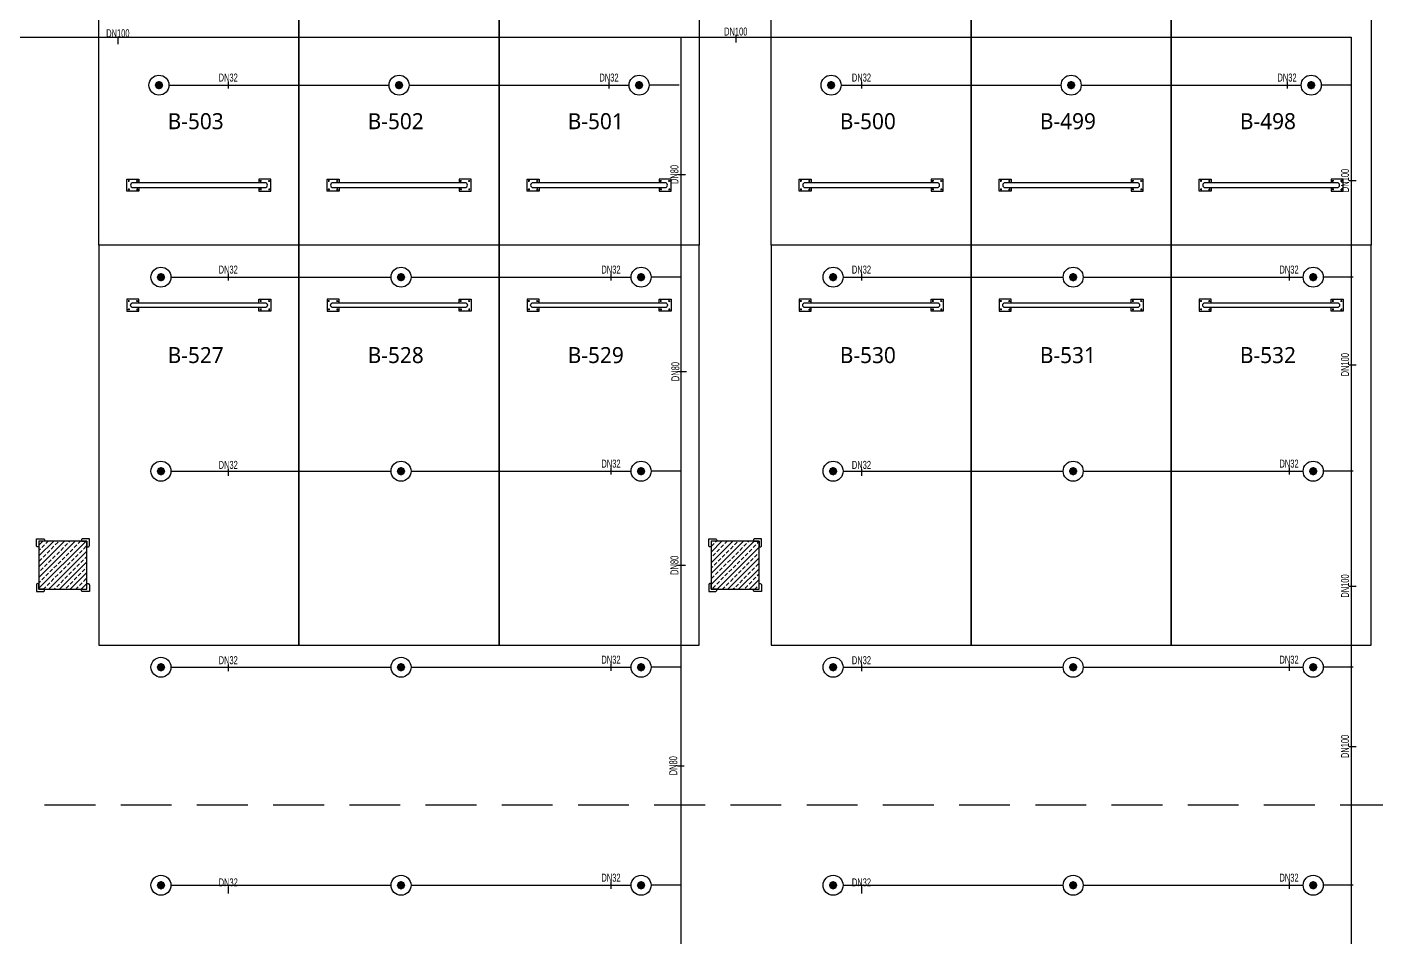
# Model space of a CAD drawing. Header units: millimetres. Extents: x -379292 to 1221486, y 92049 to 447512.
# Drawn here: x 334478 to 351338, y 156172 to 167546 of the extents above; entities that cross this region are included whole.
import ezdxf
from ezdxf.enums import TextEntityAlignment as Align

# ---------------------------------------------------------------- set-up
doc = ezdxf.new("R2010")
doc.units = ezdxf.units.MM
doc.linetypes.add('HIDDEN', pattern=[9.525, 6.35, -3.175])
for name, color, linetype in [('-M-YNGN-BORUID', 7, 'Continuous'), ('-M-YNGN-BORUUZUN', 7, 'Continuous'), ('-M-YNGN-BORUYUK', 7, 'Continuous'), ('-M-YNGN-SPR-YUK', 7, 'Continuous'), ('-M-YNGN-ZON5-CAP-', 7, 'Continuous'), ('-M-YNGN-ZON5-SPR-', 7, 'Continuous'), ('05_HATCH CONCRETE', 141, 'Continuous'), ('05_SYMBOL', 2, 'Continuous'), ('202-A-Y-MahalAd', 141, 'Continuous')]:
    doc.layers.add(name, color=color, linetype=linetype)
doc.layers.add('-M-YNGN-SPR-CAPCIZGI', color=188, linetype='Continuous', plot=False)
doc.layers.add('-M-YNGN-ZON5', color=11, linetype='SP', lineweight=30)
doc.styles.add('CIZGI', font='tahoma.ttf', dxfattribs={"width": 0.8, "oblique": 20})
doc.styles.add('HCAD', font='HCAD.SHX', dxfattribs={"width": 0.8, "height": 0.2})
doc.styles.add('PIPESIZE', font='hcad.shx', dxfattribs={"width": 0.8})
doc.styles.add('SPR-NOT', font='romans.shx')
doc.styles.get("Standard").update_dxf_attribs({"font": 'segoeuil.ttf'})
doc.linetypes.add('SP', pattern='A,2,-0.1,["SP",CIZGI,S=0.14,R=0.2,X=0,Y=-0.07],-0.255', length=2.355)
pattern_1 = [(225, (905000, -3e-07), (67.351921, -67.351921), []), (225, (904932.65, -3e-07), (67.351921, -67.351921), [47.625, -23.8125])]

# ---------------------------------------------------------------- blocks, each defined once
blk = doc.blocks.new('202_Vida')
at = {"color": 0, "linetype": 'ByBlock', "ltscale": 0.2}
for points in [[(1, 0), (-1, 0)], [(0, 1), (0, -1)]]:
    blk.add_lwpolyline(points, dxfattribs=at)
at = {"color": 0, "linetype": 'ByBlock'}
for radius in [0.42, 0.23, 0.155]:
    blk.add_circle((0, 0), radius, dxfattribs=at)
blk = doc.blocks.new('202_Stoper')
at = {"color": 0, "linetype": 'ByBlock'}
for points in [[(-750, -30), (-750, -75), (-900, -75), (-900, 75), (-750, 75), (-750, 30)], [(750, -30), (750, -75), (900, -75), (900, 75), (750, 75), (750, 30)]]:
    blk.add_lwpolyline(points, dxfattribs=at)
blk.add_lwpolyline([(825, -30, 1), (825, 30), (-825, 30, 1), (-825, -30)], format="xyb", close=True, dxfattribs=at)
at = {"color": 0, "linetype": 'ByBlock', "yscale": 10, "zscale": 10, "rotation": 180}
for p, xscale in [((-877, 53), -10), ((-772, 53), 10), ((772, 53), -10), ((877, 53), 10)]:
    blk.add_blockref('202_Vida', p, dxfattribs=dict(at, xscale=xscale))
at = {"color": 0, "linetype": 'ByBlock', "yscale": 10, "zscale": 10}
for p, xscale in [((-877, -52), 10), ((-772, -52), -10), ((772, -52), 10), ((877, -52), -10)]:
    blk.add_blockref('202_Vida', p, dxfattribs=dict(at, xscale=xscale))
blk = doc.blocks.new('202_Mahalblok')
at = {"color": 0, "linetype": 'ByBlock', "flags": 128}
blk.add_lwpolyline([(0, 0), (0, 5000), (2500, 5000), (2500, 0)], close=True, dxfattribs=at)
at = {"color": 252}
blk.add_blockref('202_Stoper', (1250, 750), dxfattribs=at)
at = {"color": 0, "linetype": 'ByBlock', "ltscale": 25}
blk.add_attdef('MAHALNO', text='', height=200, dxfattribs=at).set_placement((1209, 1390), align=Align.BOTTOM_CENTER)
blk = doc.blocks.new('bariyer')
at = {"color": 8, "ltscale": 25}
blk.add_lwpolyline([(0, -70), (15, -70, 0.414214), (30, -55), (30, 30), (-55, 30, 0.414214), (-70, 15), (-70, 0), (0, 0)], format="xyb", close=True, dxfattribs=at)
blk = doc.blocks.new('OtoParkBodrumKatMimari')
at = {"layer": '05_HATCH CONCRETE'}
h = blk.add_hatch(dxfattribs=at)
h.set_pattern_fill('ANSI33', color=8, scale=15, angle=180, style=0)
h.set_pattern_definition(pattern_1)
h.paths.add_polyline_path([(54100, 60300), (53500, 60300), (53500, 59700), (54100, 59700)])
h = blk.add_hatch(dxfattribs=at)
h.set_pattern_fill('ANSI33', color=8, scale=15, angle=180, style=0)
h.set_pattern_definition(pattern_1)
h.paths.add_polyline_path([(62500, 60300), (61900, 60300), (61900, 59700), (62500, 59700)])
at = {"color": 5}
for points in [[(54100, 60300), (53500, 60300), (53500, 59700), (54100, 59700)], [(62500, 60300), (61900, 60300), (61900, 59700), (62500, 59700)]]:
    blk.add_lwpolyline(points, close=True, dxfattribs=at)
at = {"layer": '05_SYMBOL', "color": 252, "linetype": 'HIDDEN', "ltscale": 100}
blk.add_lwpolyline([(128500, 57000), (19400, 57000)], dxfattribs=at)
at = {"layer": '05_SYMBOL', "color": 8, "xscale": -1}
for p in [(53500, 60300), (61900, 60300)]:
    blk.add_blockref('bariyer', p, dxfattribs=at)
at = {"layer": '05_SYMBOL', "color": 8}
for p in [(54100, 60300), (62500, 60300)]:
    blk.add_blockref('bariyer', p, dxfattribs=at)
at = {"layer": '05_SYMBOL', "color": 8, "rotation": 180}
for p in [(53500, 59700), (61900, 59700)]:
    blk.add_blockref('bariyer', p, dxfattribs=at)
at = {"layer": '05_SYMBOL', "color": 8, "xscale": -1, "rotation": 180}
for p in [(54100, 59700), (62500, 59700)]:
    blk.add_blockref('bariyer', p, dxfattribs=at)
at = {"layer": '202-A-Y-MahalAd', "color": 8, "ltscale": 25}
for p, values in [((54250, 64000), {'MAHALNO': 'B-503'}), ((56750, 64000), {'MAHALNO': 'B-502'}), ((59250, 64000), {'MAHALNO': 'B-501'}), ((62650, 64000), {'MAHALNO': 'B-500'}), ((65150, 64000), {'MAHALNO': 'B-499'}), ((67650, 64000), {'MAHALNO': 'B-498'})]:
    blk.add_blockref('202_Mahalblok', p, dxfattribs=at).add_auto_attribs(values)
ref = blk.add_blockref('202_Mahalblok', (54250, 64000), dxfattribs=dict(at, xscale=-1, rotation=180))
ref.add_attrib('MAHALNO', 'B-527', dxfattribs={"layer": '0', "color": 0, "linetype": 'ByBlock', "ltscale": 25, "height": 200}).set_placement((55459, 62467), align=Align.BOTTOM_CENTER)
ref = blk.add_blockref('202_Mahalblok', (56750, 64000), dxfattribs=dict(at, xscale=-1, rotation=180))
ref.add_attrib('MAHALNO', 'B-528', dxfattribs={"layer": '0', "color": 0, "linetype": 'ByBlock', "ltscale": 25, "height": 200}).set_placement((57959, 62467), align=Align.BOTTOM_CENTER)
ref = blk.add_blockref('202_Mahalblok', (59250, 64000), dxfattribs=dict(at, xscale=-1, rotation=180))
ref.add_attrib('MAHALNO', 'B-529', dxfattribs={"layer": '0', "color": 0, "linetype": 'ByBlock', "ltscale": 25, "height": 200}).set_placement((60459, 62467), align=Align.BOTTOM_CENTER)
ref = blk.add_blockref('202_Mahalblok', (62650, 64000), dxfattribs=dict(at, xscale=-1, rotation=180))
ref.add_attrib('MAHALNO', 'B-530', dxfattribs={"layer": '0', "color": 0, "linetype": 'ByBlock', "ltscale": 25, "height": 200}).set_placement((63859, 62467), align=Align.BOTTOM_CENTER)
ref = blk.add_blockref('202_Mahalblok', (65150, 64000), dxfattribs=dict(at, xscale=-1, rotation=180))
ref.add_attrib('MAHALNO', 'B-531', dxfattribs={"layer": '0', "color": 0, "linetype": 'ByBlock', "ltscale": 25, "height": 200}).set_placement((66359, 62467), align=Align.BOTTOM_CENTER)
ref = blk.add_blockref('202_Mahalblok', (67650, 64000), dxfattribs=dict(at, xscale=-1, rotation=180))
ref.add_attrib('MAHALNO', 'B-532', dxfattribs={"layer": '0', "color": 0, "linetype": 'ByBlock', "ltscale": 25, "height": 200}).set_placement((68859, 62467), align=Align.BOTTOM_CENTER)
blk = doc.blocks.new('SPRKL100')
at = {"layer": '-M-YNGN-SPR-CAPCIZGI'}
blk.add_line((0, 0.43), (0, -0.43), dxfattribs=at)
at = {"layer": '-M-YNGN-BORUID', "color": 0, "style": 'HCAD', "width": 0.8, "flags": 1}
blk.add_attdef('DIC', text='', height=0.4, dxfattribs=at).set_placement((0, -1.69), align=Align.CENTER)
at = {"layer": '-M-YNGN-BORUUZUN', "color": 0, "style": 'HCAD', "width": 0.7}
blk.add_attdef('BOY', text='', height=0.8, dxfattribs=at).set_placement((0, -1.08), align=Align.CENTER)
at = {"layer": '-M-YNGN-BORUYUK', "color": 6, "style": 'PIPESIZE', "width": 0.8}
blk.add_attdef('YUK', text='', height=0.5, dxfattribs=at).set_placement((0, 1.87), align=Align.CENTER)
at = {"color": 0, "style": 'PIPESIZE', "width": 0.7}
blk.add_attdef('CAP', text='', height=1, dxfattribs=at).set_placement((0, 0.45), align=Align.CENTER)
blk = doc.blocks.new('SP-C-UP-12')
at = {"ltscale": 10}
blk.add_line((0, 0), (0, 0), dxfattribs=at)
at = {"color": 1, "linetype": 'Continuous'}
blk.add_circle((0, 0), 12.5, dxfattribs=at)
at = {"ltscale": 10}
for points in [[(-5.4, 0), (-3.8, 3.8), (-3.8, -3.8), (0, 5.4)], [(-3.8, -3.8), (0, 5.4), (0, -5.4), (3.8, 3.8)], [(0, -5.4), (3.8, 3.8), (3.8, -3.8), (5.4, 0)]]:
    blk.add_solid(points, dxfattribs=at)
at = {"layer": '-M-YNGN-SPR-YUK', "style": 'SPR-NOT', "width": 0.5, "flags": 9}
for tag, p in [('YUK', (0, 17.8)), ('CAP', (0, 14.4)), ('TIP', (0.2, 10.8))]:
    blk.add_attdef(tag, text='', height=2.5, dxfattribs=at).set_placement(p, align=Align.MIDDLE_CENTER)
blk = doc.blocks.new('A$C69E8C7F8')
at = {"layer": '-M-YNGN-ZON5', "ltscale": 500}
for p, q in [((-7863.8, 6569.4), (-2056.3, 6569.4)), ((-2893.8, 2036.9), (-2893.8, 6569.4)), ((-2056.3, 6569.4), (-2056.3, 359.4)), ((-3533.8, 6509.4), (-3258.8, 6509.4)), ((-3233.8, 6509.4), (-2958.8, 6509.4)), ((-2896.3, 6509.4), (-2933.8, 6509.4)), ((-2693.8, 6509.4), (-2418.8, 6509.4)), ((-2393.8, 6509.4), (-2118.8, 6509.4)), ((-2056.3, 6509.4), (-2093.8, 6509.4)), ((-3531.3, 6269.4), (-3256.3, 6269.4)), ((-3231.3, 6269.4), (-2956.3, 6269.4)), ((-2893.8, 6269.4), (-2931.3, 6269.4)), ((-2691.3, 6269.4), (-2416.3, 6269.4)), ((-2391.3, 6269.4), (-2116.3, 6269.4)), ((-2053.8, 6269.4), (-2091.3, 6269.4)), ((-3531.3, 6026.9), (-3256.3, 6026.9)), ((-3231.3, 6026.9), (-2956.3, 6026.9)), ((-2893.8, 6026.9), (-2931.3, 6026.9)), ((-2691.3, 6026.9), (-2416.3, 6026.9)), ((-2391.3, 6026.9), (-2116.3, 6026.9)), ((-2053.8, 6026.9), (-2091.3, 6026.9)), ((-3531.3, 5781.9), (-3256.3, 5781.9)), ((-3231.3, 5781.9), (-2956.3, 5781.9)), ((-2893.8, 5781.9), (-2931.3, 5781.9)), ((-2691.3, 5781.9), (-2416.3, 5781.9)), ((-2391.3, 5781.9), (-2116.3, 5781.9)), ((-2053.8, 5781.9), (-2091.3, 5781.9)), ((-3531.3, 5509.4), (-3256.3, 5509.4)), ((-3231.3, 5509.4), (-2956.3, 5509.4)), ((-2893.8, 5509.4), (-2931.3, 5509.4)), ((-2691.3, 5509.4), (-2416.3, 5509.4)), ((-2391.3, 5509.4), (-2116.3, 5509.4)), ((-2053.8, 5509.4), (-2091.3, 5509.4))]:
    blk.add_line(p, q, dxfattribs=at)
at = {"layer": '-M-YNGN-ZON5-CAP-'}
ref = blk.add_blockref('SPRKL100', (-3597.7, 6564.8), dxfattribs=dict(at, xscale=10, yscale=10, zscale=10))
ref.add_attrib('CAP', 'DN100', dxfattribs={"layer": '0', "color": 0, "height": 10, "style": 'PIPESIZE', "width": 0.7}).set_placement((-3597.7, 6569.3), align=Align.CENTER)
ref = blk.add_blockref('SPRKL100', (-2825.5, 6566.9), dxfattribs=dict(at, xscale=10, yscale=10, zscale=10))
ref.add_attrib('CAP', 'DN100', dxfattribs={"layer": '0', "color": 0, "height": 10, "style": 'PIPESIZE', "width": 0.7}).set_placement((-2825.5, 6571.4), align=Align.CENTER)
ref = blk.add_blockref('SPRKL100', (-3459.8, 6509.4), dxfattribs=dict(at, xscale=10, yscale=10, zscale=10))
ref.add_attrib('CAP', 'DN32', dxfattribs={"layer": '0', "color": 0, "height": 10, "style": 'PIPESIZE', "width": 0.7}).set_placement((-3459.8, 6513.9), align=Align.CENTER)
ref = blk.add_blockref('SPRKL100', (-2983.9, 6509.4), dxfattribs=dict(at, xscale=10, yscale=10, zscale=10))
ref.add_attrib('CAP', 'DN32', dxfattribs={"layer": '0', "color": 0, "height": 10, "style": 'PIPESIZE', "width": 0.7}).set_placement((-2983.9, 6513.9), align=Align.CENTER)
ref = blk.add_blockref('SPRKL100', (-2668.4, 6509.4), dxfattribs=dict(at, xscale=10, yscale=10, zscale=10))
ref.add_attrib('CAP', 'DN32', dxfattribs={"layer": '0', "color": 0, "height": 10, "style": 'PIPESIZE', "width": 0.7}).set_placement((-2668.4, 6513.9), align=Align.CENTER)
ref = blk.add_blockref('SPRKL100', (-2136.5, 6509.4), dxfattribs=dict(at, xscale=10, yscale=10, zscale=10))
ref.add_attrib('CAP', 'DN32', dxfattribs={"layer": '0', "color": 0, "height": 10, "style": 'PIPESIZE', "width": 0.7}).set_placement((-2136.5, 6513.9), align=Align.CENTER)
ref = blk.add_blockref('SPRKL100', (-2892.6, 6397.7), dxfattribs=dict(at, xscale=10.00000000000001, yscale=10.00000000000001, zscale=10.00000000000001, rotation=90))
ref.add_attrib('CAP', 'DN80', dxfattribs={"layer": '0', "color": 0, "height": 10, "rotation": 90, "style": 'PIPESIZE', "width": 0.7}).set_placement((-2897.1, 6397.7), align=Align.CENTER)
ref = blk.add_blockref('SPRKL100', (-2054.6, 6390.2), dxfattribs=dict(at, xscale=10.00000000000001, yscale=10.00000000000001, zscale=10.00000000000001, rotation=90))
ref.add_attrib('CAP', 'DN100', dxfattribs={"layer": '0', "color": 0, "height": 10, "rotation": 90, "style": 'PIPESIZE', "width": 0.7}).set_placement((-2059.1, 6390.2), align=Align.CENTER)
ref = blk.add_blockref('SPRKL100', (-3459.8, 6269.4), dxfattribs=dict(at, xscale=10, yscale=10, zscale=10))
ref.add_attrib('CAP', 'DN32', dxfattribs={"layer": '0', "color": 0, "height": 10, "style": 'PIPESIZE', "width": 0.7}).set_placement((-3459.8, 6273.9), align=Align.CENTER)
ref = blk.add_blockref('SPRKL100', (-2981.4, 6269.4), dxfattribs=dict(at, xscale=10, yscale=10, zscale=10))
ref.add_attrib('CAP', 'DN32', dxfattribs={"layer": '0', "color": 0, "height": 10, "style": 'PIPESIZE', "width": 0.7}).set_placement((-2981.4, 6273.9), align=Align.CENTER)
ref = blk.add_blockref('SPRKL100', (-2668.4, 6269.4), dxfattribs=dict(at, xscale=10, yscale=10, zscale=10))
ref.add_attrib('CAP', 'DN32', dxfattribs={"layer": '0', "color": 0, "height": 10, "style": 'PIPESIZE', "width": 0.7}).set_placement((-2668.4, 6273.9), align=Align.CENTER)
ref = blk.add_blockref('SPRKL100', (-2134, 6269.4), dxfattribs=dict(at, xscale=10, yscale=10, zscale=10))
ref.add_attrib('CAP', 'DN32', dxfattribs={"layer": '0', "color": 0, "height": 10, "style": 'PIPESIZE', "width": 0.7}).set_placement((-2134, 6273.9), align=Align.CENTER)
ref = blk.add_blockref('SPRKL100', (-2054.6, 6160), dxfattribs=dict(at, xscale=10.00000000000001, yscale=10.00000000000001, zscale=10.00000000000001, rotation=90))
ref.add_attrib('CAP', 'DN100', dxfattribs={"layer": '0', "color": 0, "height": 10, "rotation": 90, "style": 'PIPESIZE', "width": 0.7}).set_placement((-2059.1, 6160), align=Align.CENTER)
ref = blk.add_blockref('SPRKL100', (-2891.5, 6151.4), dxfattribs=dict(at, xscale=10.00000000000001, yscale=10.00000000000001, zscale=10.00000000000001, rotation=90))
ref.add_attrib('CAP', 'DN80', dxfattribs={"layer": '0', "color": 0, "height": 10, "rotation": 90, "style": 'PIPESIZE', "width": 0.7}).set_placement((-2896, 6151.4), align=Align.CENTER)
ref = blk.add_blockref('SPRKL100', (-3459.8, 6025.3), dxfattribs=dict(at, xscale=10, yscale=10, zscale=10))
ref.add_attrib('CAP', 'DN32', dxfattribs={"layer": '0', "color": 0, "height": 10, "style": 'PIPESIZE', "width": 0.7}).set_placement((-3459.8, 6029.8), align=Align.CENTER)
ref = blk.add_blockref('SPRKL100', (-2981.4, 6026.9), dxfattribs=dict(at, xscale=10, yscale=10, zscale=10))
ref.add_attrib('CAP', 'DN32', dxfattribs={"layer": '0', "color": 0, "height": 10, "style": 'PIPESIZE', "width": 0.7}).set_placement((-2981.4, 6031.4), align=Align.CENTER)
ref = blk.add_blockref('SPRKL100', (-2668.4, 6025.3), dxfattribs=dict(at, xscale=10, yscale=10, zscale=10))
ref.add_attrib('CAP', 'DN32', dxfattribs={"layer": '0', "color": 0, "height": 10, "style": 'PIPESIZE', "width": 0.7}).set_placement((-2668.4, 6029.8), align=Align.CENTER)
ref = blk.add_blockref('SPRKL100', (-2134, 6026.9), dxfattribs=dict(at, xscale=10, yscale=10, zscale=10))
ref.add_attrib('CAP', 'DN32', dxfattribs={"layer": '0', "color": 0, "height": 10, "style": 'PIPESIZE', "width": 0.7}).set_placement((-2134, 6031.4), align=Align.CENTER)
ref = blk.add_blockref('SPRKL100', (-2892.6, 5909.3), dxfattribs=dict(at, xscale=10.00000000000001, yscale=10.00000000000001, zscale=10.00000000000001, rotation=90))
ref.add_attrib('CAP', 'DN80', dxfattribs={"layer": '0', "color": 0, "height": 10, "rotation": 90, "style": 'PIPESIZE', "width": 0.7}).set_placement((-2897.1, 5909.3), align=Align.CENTER)
ref = blk.add_blockref('SPRKL100', (-2054.6, 5883.4), dxfattribs=dict(at, xscale=10.00000000000001, yscale=10.00000000000001, zscale=10.00000000000001, rotation=90))
ref.add_attrib('CAP', 'DN100', dxfattribs={"layer": '0', "color": 0, "height": 10, "rotation": 90, "style": 'PIPESIZE', "width": 0.7}).set_placement((-2059.1, 5883.4), align=Align.CENTER)
ref = blk.add_blockref('SPRKL100', (-3459.8, 5781.2), dxfattribs=dict(at, xscale=10, yscale=10, zscale=10))
ref.add_attrib('CAP', 'DN32', dxfattribs={"layer": '0', "color": 0, "height": 10, "style": 'PIPESIZE', "width": 0.7}).set_placement((-3459.8, 5785.7), align=Align.CENTER)
ref = blk.add_blockref('SPRKL100', (-2981.4, 5781.9), dxfattribs=dict(at, xscale=10, yscale=10, zscale=10))
ref.add_attrib('CAP', 'DN32', dxfattribs={"layer": '0', "color": 0, "height": 10, "style": 'PIPESIZE', "width": 0.7}).set_placement((-2981.4, 5786.4), align=Align.CENTER)
ref = blk.add_blockref('SPRKL100', (-2668.4, 5781.2), dxfattribs=dict(at, xscale=10, yscale=10, zscale=10))
ref.add_attrib('CAP', 'DN32', dxfattribs={"layer": '0', "color": 0, "height": 10, "style": 'PIPESIZE', "width": 0.7}).set_placement((-2668.4, 5785.7), align=Align.CENTER)
ref = blk.add_blockref('SPRKL100', (-2134, 5781.9), dxfattribs=dict(at, xscale=10, yscale=10, zscale=10))
ref.add_attrib('CAP', 'DN32', dxfattribs={"layer": '0', "color": 0, "height": 10, "style": 'PIPESIZE', "width": 0.7}).set_placement((-2134, 5786.4), align=Align.CENTER)
ref = blk.add_blockref('SPRKL100', (-2054.6, 5682.9), dxfattribs=dict(at, xscale=10.00000000000001, yscale=10.00000000000001, zscale=10.00000000000001, rotation=90))
ref.add_attrib('CAP', 'DN100', dxfattribs={"layer": '0', "color": 0, "height": 10, "rotation": 90, "style": 'PIPESIZE', "width": 0.7}).set_placement((-2059.1, 5682.9), align=Align.CENTER)
ref = blk.add_blockref('SPRKL100', (-2894.1, 5658.8), dxfattribs=dict(at, xscale=10.00000000000001, yscale=10.00000000000001, zscale=10.00000000000001, rotation=90))
ref.add_attrib('CAP', 'DN80', dxfattribs={"layer": '0', "color": 0, "height": 10, "rotation": 90, "style": 'PIPESIZE', "width": 0.7}).set_placement((-2898.6, 5658.8), align=Align.CENTER)
ref = blk.add_blockref('SPRKL100', (-3459.8, 5503.5), dxfattribs=dict(at, xscale=10, yscale=10, zscale=10))
ref.add_attrib('CAP', 'DN32', dxfattribs={"layer": '0', "color": 0, "height": 10, "style": 'PIPESIZE', "width": 0.7}).set_placement((-3459.8, 5508), align=Align.CENTER)
ref = blk.add_blockref('SPRKL100', (-2981.4, 5509.4), dxfattribs=dict(at, xscale=10, yscale=10, zscale=10))
ref.add_attrib('CAP', 'DN32', dxfattribs={"layer": '0', "color": 0, "height": 10, "style": 'PIPESIZE', "width": 0.7}).set_placement((-2981.4, 5513.9), align=Align.CENTER)
ref = blk.add_blockref('SPRKL100', (-2668.4, 5503.5), dxfattribs=dict(at, xscale=10, yscale=10, zscale=10))
ref.add_attrib('CAP', 'DN32', dxfattribs={"layer": '0', "color": 0, "height": 10, "style": 'PIPESIZE', "width": 0.7}).set_placement((-2668.4, 5508), align=Align.CENTER)
ref = blk.add_blockref('SPRKL100', (-2134, 5509.4), dxfattribs=dict(at, xscale=10, yscale=10, zscale=10))
ref.add_attrib('CAP', 'DN32', dxfattribs={"layer": '0', "color": 0, "height": 10, "style": 'PIPESIZE', "width": 0.7}).set_placement((-2134, 5513.9), align=Align.CENTER)
at = {"layer": '-M-YNGN-ZON5-SPR-', "ltscale": 25}
for p in [(-3546.3, 6509.4), (-3246.3, 6509.4), (-2946.3, 6509.4), (-2706.3, 6509.4), (-2406.3, 6509.4), (-2106.3, 6509.4), (-3543.8, 6269.4), (-3243.8, 6269.4), (-2943.8, 6269.4), (-2703.8, 6269.4), (-2403.8, 6269.4), (-2103.8, 6269.4), (-3543.8, 6026.9), (-3243.8, 6026.9), (-2943.8, 6026.9), (-2703.8, 6026.9), (-2403.8, 6026.9), (-2103.8, 6026.9), (-3543.8, 5781.9), (-3243.8, 5781.9), (-2943.8, 5781.9), (-2703.8, 5781.9), (-2403.8, 5781.9), (-2103.8, 5781.9), (-3543.8, 5509.4), (-3243.8, 5509.4), (-2943.8, 5509.4), (-2703.8, 5509.4), (-2403.8, 5509.4), (-2103.8, 5509.4)]:
    blk.add_blockref('SP-C-UP-12', p, dxfattribs=at)

msp = doc.modelspace()

# ---------------------------------------------------------------- block references
at = {"color": 8}
msp.add_blockref('OtoParkBodrumKatMimari', (281127.6, 100818.8), dxfattribs=at)

# ---------------------------------------------------------------- next in the draw order: block references
at = {"layer": '-M-YNGN-ZON5', "ltscale": 25, "xscale": 10, "yscale": 10, "zscale": 10}
msp.add_blockref('A$C69E8C7F8', (371590.7, 101725.1), dxfattribs=at)

doc.saveas('drawing.dxf')
